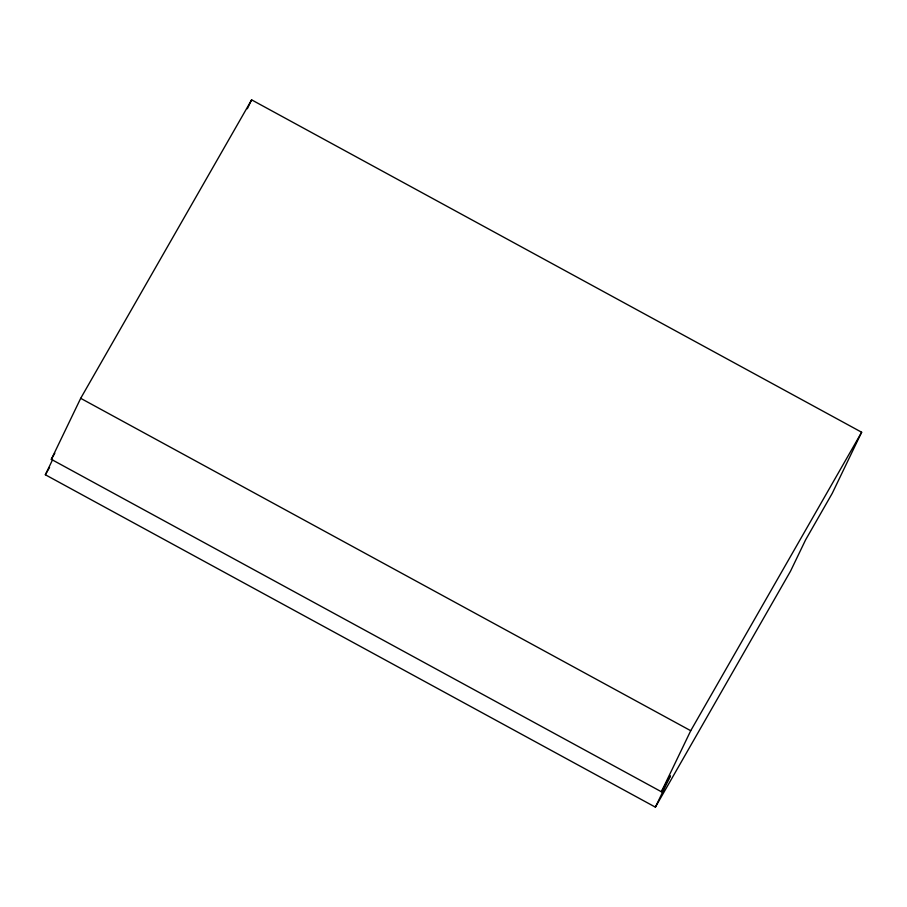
<?xml version="1.0" encoding="UTF-8"?>
<svg xmlns="http://www.w3.org/2000/svg" width="907" height="907" viewBox="0 0 907 907"><rect width="100%" height="100%" fill="white"/><g stroke="black" fill="none" stroke-linecap="round" stroke-linejoin="round"><path stroke-width="1.36" d="M655.387 807.151L670.454 775.859L661.362 791.743L51.314 459.339L80.689 398.32L251.613 99.849L861.65 432.242L832.275 493.272L805.597 539.869L790.53 571.161L655.387 807.151L45.35 474.758L52.583 459.736M247.328 108.749L251.613 99.849M661.362 791.743L690.726 730.713L861.65 432.242M51.314 459.339L54.817 453.239M45.35 474.758L49.568 467.388M80.689 398.32L690.726 730.713"/></g></svg>
